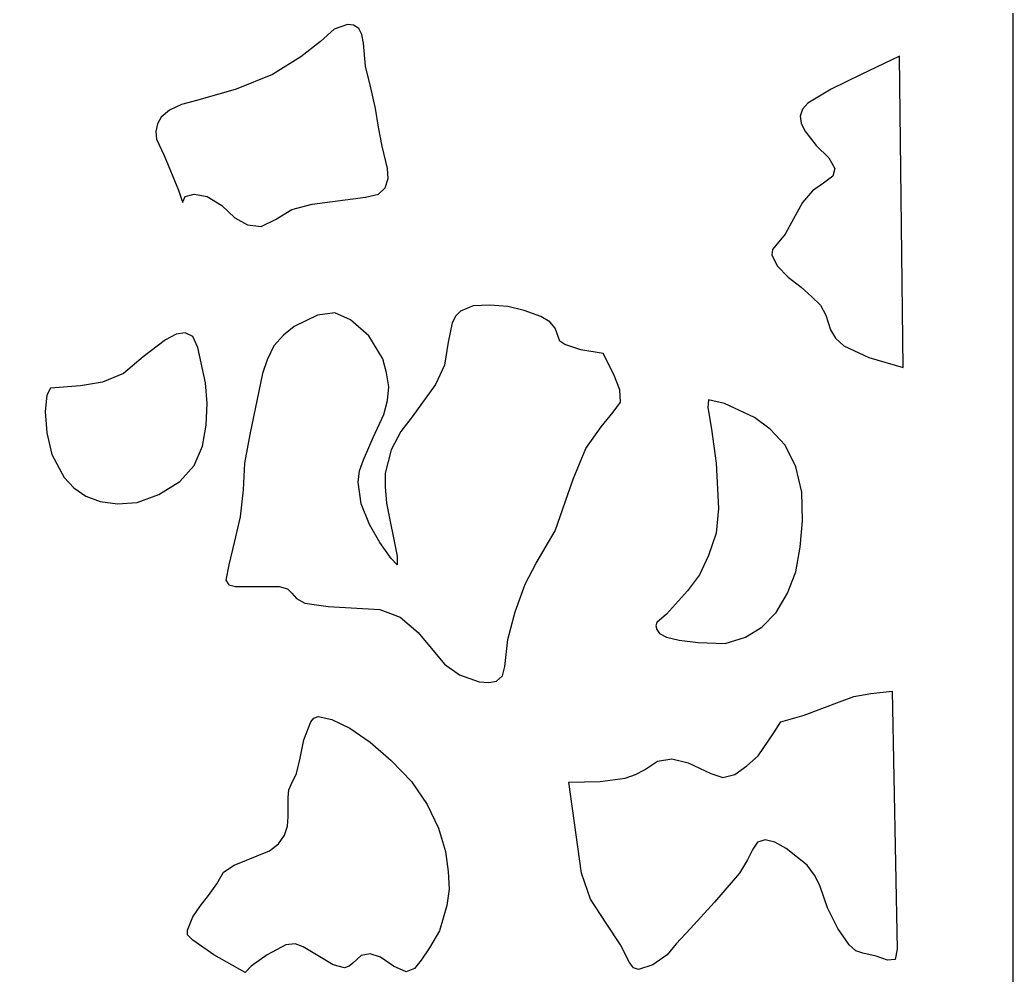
# Model space of a CAD drawing. Header units: centimetres. Extents: x 14.6 to 27.5, y -9.5 to 9.4.
# Drawn here: x 24.438 to 27.5, y 1.074 to 4.019 of the extents above; entities that cross this region are included whole.
import ezdxf

# ---------------------------------------------------------------- set-up
doc = ezdxf.new("R2010")
doc.units = ezdxf.units.CM
doc.header["$MEASUREMENT"] = 0
doc.layers.add('layer 1', color=7, linetype='Continuous')

msp = doc.modelspace()

# ---------------------------------------------------------------- linework, layer by layer
at = {"layer": 'layer 1', "color": 250}
for points, knots in [([(27.5, -9.49904), (27.5, -9.49904), (21.19814, -9.50001), (21.19814, -9.50001), (21.19814, -9.50001), (21.19814, -9.50001), (21.19814, 9.40559), (21.19814, 9.40559), (21.19814, 9.40559), (21.19814, 9.40559), (27.5, 9.40559), (27.5, 9.40559), (27.5, 9.40559), (27.5, 9.40559), (27.5, -9.49904), (27.5, -9.49904)], [0, 0, 0, 0, 0.2, 0.2, 0.2, 0.2, 0.4, 0.4, 0.4, 0.4, 0.6, 0.6, 0.6, 0.6, 1, 1, 1, 1]), ([(24.94039, 3.45847), (24.94039, 3.45847), (24.94039, 3.45614), (24.94039, 3.45614), (24.94039, 3.45614), (24.94039, 3.45614), (24.93794, 3.46079), (24.93794, 3.46079), (24.93794, 3.46079), (24.93794, 3.46079), (24.92639, 3.49411), (24.92639, 3.49411), (24.92639, 3.49411), (24.92639, 3.49411), (24.88227, 3.60103), (24.88227, 3.60103), (24.88227, 3.60103), (24.88227, 3.60103), (24.85917, 3.65101), (24.85917, 3.65101), (24.85917, 3.65101), (24.85917, 3.65101), (24.85672, 3.67464), (24.85672, 3.67464), (24.85672, 3.67464), (24.85672, 3.67464), (24.86162, 3.69847), (24.86162, 3.69847), (24.86162, 3.69847), (24.86162, 3.69847), (24.87317, 3.71977), (24.87317, 3.71977), (24.87317, 3.71977), (24.87317, 3.71977), (24.89873, 3.74127), (24.89873, 3.74127), (24.89873, 3.74127), (24.89873, 3.74127), (24.93584, 3.75793), (24.93584, 3.75793), (24.93584, 3.75793), (24.93584, 3.75793), (24.98661, 3.77207), (24.98661, 3.77207), (24.98661, 3.77207), (24.98661, 3.77207), (25.10494, 3.80539), (25.10494, 3.80539), (25.10494, 3.80539), (25.10494, 3.80539), (25.21627, 3.85052), (25.21627, 3.85052), (25.21627, 3.85052), (25.21627, 3.85052), (25.30415, 3.90515), (25.30415, 3.90515), (25.30415, 3.90515), (25.30415, 3.90515), (25.36472, 3.9528), (25.36472, 3.9528), (25.36472, 3.9528), (25.36472, 3.9528), (25.40638, 3.99077), (25.40638, 3.99077), (25.40638, 3.99077), (25.40638, 3.99077), (25.44804, 4.0051), (25.44804, 4.0051), (25.44804, 4.0051), (25.44804, 4.0051), (25.4666, 4.00258), (25.4666, 4.00258), (25.4666, 4.00258), (25.4666, 4.00258), (25.4827, 3.99309), (25.4827, 3.99309), (25.4827, 3.99309), (25.4827, 3.99309), (25.49215, 3.97411), (25.49215, 3.97411), (25.49215, 3.97411), (25.49215, 3.97411), (25.49671, 3.94796), (25.49671, 3.94796), (25.49671, 3.94796), (25.49671, 3.94796), (25.50371, 3.87667), (25.50371, 3.87667), (25.50371, 3.87667), (25.50371, 3.87667), (25.51981, 3.81023), (25.51981, 3.81023), (25.51981, 3.81023), (25.51981, 3.81023), (25.53382, 3.74592), (25.53382, 3.74592), (25.53382, 3.74592), (25.53382, 3.74592), (25.54327, 3.68897), (25.54327, 3.68897), (25.54327, 3.68897), (25.54327, 3.68897), (25.55482, 3.62951), (25.55482, 3.62951), (25.55482, 3.62951), (25.55482, 3.62951), (25.57093, 3.56055), (25.57093, 3.56055), (25.57093, 3.56055), (25.57093, 3.56055), (25.57338, 3.52975), (25.57338, 3.52975), (25.57338, 3.52975), (25.57338, 3.52975), (25.56393, 3.50127), (25.56393, 3.50127), (25.56393, 3.50127), (25.56393, 3.50127), (25.54327, 3.48229), (25.54327, 3.48229), (25.54327, 3.48229), (25.54327, 3.48229), (25.50371, 3.4728), (25.50371, 3.4728), (25.50371, 3.4728), (25.50371, 3.4728), (25.33916, 3.4513), (25.33916, 3.4513), (25.33916, 3.4513), (25.33916, 3.4513), (25.27649, 3.43464), (25.27649, 3.43464), (25.27649, 3.43464), (25.27649, 3.43464), (25.22538, 3.40384), (25.22538, 3.40384), (25.22538, 3.40384), (25.22538, 3.40384), (25.18126, 3.38234), (25.18126, 3.38234), (25.18126, 3.38234), (25.18126, 3.38234), (25.1396, 3.38718), (25.1396, 3.38718), (25.1396, 3.38718), (25.1396, 3.38718), (25.10039, 3.40849), (25.10039, 3.40849), (25.10039, 3.40849), (25.10039, 3.40849), (25.06083, 3.44665), (25.06083, 3.44665), (25.06083, 3.44665), (25.06083, 3.44665), (25.01461, 3.47512), (25.01461, 3.47512), (25.01461, 3.47512), (25.01461, 3.47512), (24.97505, 3.48229), (24.97505, 3.48229), (24.97505, 3.48229), (24.97505, 3.48229), (24.94739, 3.47512), (24.94739, 3.47512), (24.94739, 3.47512), (24.94739, 3.47512), (24.94039, 3.45847), (24.94039, 3.45847)], [0, 0, 0, 0, 0.0232558, 0.0232558, 0.0232558, 0.0232558, 0.0465116, 0.0465116, 0.0465116, 0.0465116, 0.0697674, 0.0697674, 0.0697674, 0.0697674, 0.0930233, 0.0930233, 0.0930233, 0.0930233, 0.1162791, 0.1162791, 0.1162791, 0.1162791, 0.1395349, 0.1395349, 0.1395349, 0.1395349, 0.1627907, 0.1627907, 0.1627907, 0.1627907, 0.1860465, 0.1860465, 0.1860465, 0.1860465, 0.2093023, 0.2093023, 0.2093023, 0.2093023, 0.2325581, 0.2325581, 0.2325581, 0.2325581, 0.255814, 0.255814, 0.255814, 0.255814, 0.2790698, 0.2790698, 0.2790698, 0.2790698, 0.3023256, 0.3023256, 0.3023256, 0.3023256, 0.3255814, 0.3255814, 0.3255814, 0.3255814, 0.3488372, 0.3488372, 0.3488372, 0.3488372, 0.372093, 0.372093, 0.372093, 0.372093, 0.3953488, 0.3953488, 0.3953488, 0.3953488, 0.4186047, 0.4186047, 0.4186047, 0.4186047, 0.4418605, 0.4418605, 0.4418605, 0.4418605, 0.4651163, 0.4651163, 0.4651163, 0.4651163, 0.4883721, 0.4883721, 0.4883721, 0.4883721, 0.5116279, 0.5116279, 0.5116279, 0.5116279, 0.5348837, 0.5348837, 0.5348837, 0.5348837, 0.5581395, 0.5581395, 0.5581395, 0.5581395, 0.5813953, 0.5813953, 0.5813953, 0.5813953, 0.6046512, 0.6046512, 0.6046512, 0.6046512, 0.627907, 0.627907, 0.627907, 0.627907, 0.6511628, 0.6511628, 0.6511628, 0.6511628, 0.6744186, 0.6744186, 0.6744186, 0.6744186, 0.6976744, 0.6976744, 0.6976744, 0.6976744, 0.7209302, 0.7209302, 0.7209302, 0.7209302, 0.744186, 0.744186, 0.744186, 0.744186, 0.7674419, 0.7674419, 0.7674419, 0.7674419, 0.7906977, 0.7906977, 0.7906977, 0.7906977, 0.8139535, 0.8139535, 0.8139535, 0.8139535, 0.8372093, 0.8372093, 0.8372093, 0.8372093, 0.8604651, 0.8604651, 0.8604651, 0.8604651, 0.8837209, 0.8837209, 0.8837209, 0.8837209, 0.9069767, 0.9069767, 0.9069767, 0.9069767, 0.9302326, 0.9302326, 0.9302326, 0.9302326, 0.9534884, 0.9534884, 0.9534884, 0.9534884, 1, 1, 1, 1]), ([(27.16145, 2.94747), (27.16145, 2.94747), (27.05466, 2.97847), (27.05466, 2.97847), (27.05466, 2.97847), (27.05466, 2.97847), (26.97834, 3.01411), (26.97834, 3.01411), (26.97834, 3.01411), (26.97834, 3.01411), (26.95278, 3.03774), (26.95278, 3.03774), (26.95278, 3.03774), (26.95278, 3.03774), (26.93668, 3.06389), (26.93668, 3.06389), (26.93668, 3.06389), (26.93668, 3.06389), (26.92268, 3.10922), (26.92268, 3.10922), (26.92268, 3.10922), (26.92268, 3.10922), (26.90657, 3.14001), (26.90657, 3.14001), (26.90657, 3.14001), (26.90657, 3.14001), (26.87856, 3.16617), (26.87856, 3.16617), (26.87856, 3.16617), (26.87856, 3.16617), (26.846, 3.19464), (26.846, 3.19464), (26.846, 3.19464), (26.846, 3.19464), (26.80679, 3.22563), (26.80679, 3.22563), (26.80679, 3.22563), (26.80679, 3.22563), (26.77213, 3.26127), (26.77213, 3.26127), (26.77213, 3.26127), (26.77213, 3.26127), (26.75568, 3.2944), (26.75568, 3.2944), (26.75568, 3.2944), (26.75568, 3.2944), (26.75813, 3.31106), (26.75813, 3.31106), (26.75813, 3.31106), (26.75813, 3.31106), (26.76723, 3.32307), (26.76723, 3.32307), (26.76723, 3.32307), (26.76723, 3.32307), (26.79734, 3.35871), (26.79734, 3.35871), (26.79734, 3.35871), (26.79734, 3.35871), (26.8229, 3.40617), (26.8229, 3.40617), (26.8229, 3.40617), (26.8229, 3.40617), (26.8509, 3.45614), (26.8509, 3.45614), (26.8509, 3.45614), (26.8509, 3.45614), (26.88101, 3.49178), (26.88101, 3.49178), (26.88101, 3.49178), (26.88101, 3.49178), (26.91567, 3.51542), (26.91567, 3.51542), (26.91567, 3.51542), (26.91567, 3.51542), (26.94368, 3.53692), (26.94368, 3.53692), (26.94368, 3.53692), (26.94368, 3.53692), (26.95033, 3.56055), (26.95033, 3.56055), (26.95033, 3.56055), (26.95033, 3.56055), (26.93178, 3.59387), (26.93178, 3.59387), (26.93178, 3.59387), (26.93178, 3.59387), (26.89257, 3.63183), (26.89257, 3.63183), (26.89257, 3.63183), (26.89257, 3.63183), (26.85791, 3.67716), (26.85791, 3.67716), (26.85791, 3.67716), (26.85791, 3.67716), (26.846, 3.70079), (26.846, 3.70079), (26.846, 3.70079), (26.846, 3.70079), (26.8439, 3.72229), (26.8439, 3.72229), (26.8439, 3.72229), (26.8439, 3.72229), (26.8509, 3.7436), (26.8509, 3.7436), (26.8509, 3.7436), (26.8509, 3.7436), (26.86701, 3.76258), (26.86701, 3.76258), (26.86701, 3.76258), (26.86701, 3.76258), (26.93878, 3.80539), (26.93878, 3.80539), (26.93878, 3.80539), (26.93878, 3.80539), (27.03156, 3.85052), (27.03156, 3.85052), (27.03156, 3.85052), (27.03156, 3.85052), (27.14989, 3.90767), (27.14989, 3.90767), (27.14989, 3.90767), (27.14989, 3.90767), (27.16145, 2.94747), (27.16145, 2.94747)], [0, 0, 0, 0, 0.03125, 0.03125, 0.03125, 0.03125, 0.0625, 0.0625, 0.0625, 0.0625, 0.09375, 0.09375, 0.09375, 0.09375, 0.125, 0.125, 0.125, 0.125, 0.15625, 0.15625, 0.15625, 0.15625, 0.1875, 0.1875, 0.1875, 0.1875, 0.21875, 0.21875, 0.21875, 0.21875, 0.25, 0.25, 0.25, 0.25, 0.28125, 0.28125, 0.28125, 0.28125, 0.3125, 0.3125, 0.3125, 0.3125, 0.34375, 0.34375, 0.34375, 0.34375, 0.375, 0.375, 0.375, 0.375, 0.40625, 0.40625, 0.40625, 0.40625, 0.4375, 0.4375, 0.4375, 0.4375, 0.46875, 0.46875, 0.46875, 0.46875, 0.5, 0.5, 0.5, 0.5, 0.53125, 0.53125, 0.53125, 0.53125, 0.5625, 0.5625, 0.5625, 0.5625, 0.59375, 0.59375, 0.59375, 0.59375, 0.625, 0.625, 0.625, 0.625, 0.65625, 0.65625, 0.65625, 0.65625, 0.6875, 0.6875, 0.6875, 0.6875, 0.71875, 0.71875, 0.71875, 0.71875, 0.75, 0.75, 0.75, 0.75, 0.78125, 0.78125, 0.78125, 0.78125, 0.8125, 0.8125, 0.8125, 0.8125, 0.84375, 0.84375, 0.84375, 0.84375, 0.875, 0.875, 0.875, 0.875, 0.90625, 0.90625, 0.90625, 0.90625, 0.9375, 0.9375, 0.9375, 0.9375, 1, 1, 1, 1]), ([(25.07238, 2.29159), (25.07238, 2.29159), (25.08183, 2.33924), (25.08183, 2.33924), (25.08183, 2.33924), (25.08183, 2.33924), (25.09794, 2.408), (25.09794, 2.408), (25.09794, 2.408), (25.09794, 2.408), (25.11649, 2.48645), (25.11649, 2.48645), (25.11649, 2.48645), (25.11649, 2.48645), (25.12595, 2.56975), (25.12595, 2.56975), (25.12595, 2.56975), (25.12595, 2.56975), (25.1305, 2.65285), (25.1305, 2.65285), (25.1305, 2.65285), (25.1305, 2.65285), (25.1466, 2.74079), (25.1466, 2.74079), (25.1466, 2.74079), (25.1466, 2.74079), (25.18616, 2.92849), (25.18616, 2.92849), (25.18616, 2.92849), (25.18616, 2.92849), (25.19982, 2.9713), (25.19982, 2.9713), (25.19982, 2.9713), (25.19982, 2.9713), (25.22082, 3.01411), (25.22082, 3.01411), (25.22082, 3.01411), (25.22082, 3.01411), (25.25093, 3.04742), (25.25093, 3.04742), (25.25093, 3.04742), (25.25093, 3.04742), (25.28349, 3.07338), (25.28349, 3.07338), (25.28349, 3.07338), (25.28349, 3.07338), (25.35526, 3.10922), (25.35526, 3.10922), (25.35526, 3.10922), (25.35526, 3.10922), (25.40848, 3.11619), (25.40848, 3.11619), (25.40848, 3.11619), (25.40848, 3.11619), (25.45749, 3.09488), (25.45749, 3.09488), (25.45749, 3.09488), (25.45749, 3.09488), (25.51316, 3.04491), (25.51316, 3.04491), (25.51316, 3.04491), (25.51316, 3.04491), (25.55692, 2.97362), (25.55692, 2.97362), (25.55692, 2.97362), (25.55692, 2.97362), (25.56848, 2.93081), (25.56848, 2.93081), (25.56848, 2.93081), (25.56848, 2.93081), (25.57548, 2.8882), (25.57548, 2.8882), (25.57548, 2.8882), (25.57548, 2.8882), (25.57093, 2.84539), (25.57093, 2.84539), (25.57093, 2.84539), (25.57093, 2.84539), (25.55937, 2.80258), (25.55937, 2.80258), (25.55937, 2.80258), (25.55937, 2.80258), (25.52681, 2.7313), (25.52681, 2.7313), (25.52681, 2.7313), (25.52681, 2.7313), (25.49671, 2.66234), (25.49671, 2.66234), (25.49671, 2.66234), (25.49671, 2.66234), (25.48515, 2.62902), (25.48515, 2.62902), (25.48515, 2.62902), (25.48515, 2.62902), (25.4806, 2.59338), (25.4806, 2.59338), (25.4806, 2.59338), (25.4806, 2.59338), (25.4897, 2.52694), (25.4897, 2.52694), (25.4897, 2.52694), (25.4897, 2.52694), (25.51526, 2.46282), (25.51526, 2.46282), (25.51526, 2.46282), (25.51526, 2.46282), (25.54782, 2.408), (25.54782, 2.408), (25.54782, 2.408), (25.54782, 2.408), (25.58248, 2.35822), (25.58248, 2.35822), (25.58248, 2.35822), (25.58248, 2.35822), (25.60104, 2.33924), (25.60104, 2.33924), (25.60104, 2.33924), (25.60104, 2.33924), (25.60104, 2.36539), (25.60104, 2.36539), (25.60104, 2.36539), (25.60104, 2.36539), (25.56848, 2.52926), (25.56848, 2.52926), (25.56848, 2.52926), (25.56848, 2.52926), (25.56393, 2.57924), (25.56393, 2.57924), (25.56393, 2.57924), (25.56393, 2.57924), (25.56393, 2.62205), (25.56393, 2.62205), (25.56393, 2.62205), (25.56393, 2.62205), (25.58248, 2.69333), (25.58248, 2.69333), (25.58248, 2.69333), (25.58248, 2.69333), (25.61259, 2.75028), (25.61259, 2.75028), (25.61259, 2.75028), (25.61259, 2.75028), (25.6476, 2.79541), (25.6476, 2.79541), (25.6476, 2.79541), (25.6476, 2.79541), (25.71937, 2.89517), (25.71937, 2.89517), (25.71937, 2.89517), (25.71937, 2.89517), (25.74703, 2.95464), (25.74703, 2.95464), (25.74703, 2.95464), (25.74703, 2.95464), (25.75858, 3.02592), (25.75858, 3.02592), (25.75858, 3.02592), (25.75858, 3.02592), (25.77049, 3.08539), (25.77049, 3.08539), (25.77049, 3.08539), (25.77049, 3.08539), (25.78204, 3.1067), (25.78204, 3.1067), (25.78204, 3.1067), (25.78204, 3.1067), (25.79569, 3.12103), (25.79569, 3.12103), (25.79569, 3.12103), (25.79569, 3.12103), (25.83526, 3.13769), (25.83526, 3.13769), (25.83526, 3.13769), (25.83526, 3.13769), (25.88637, 3.14001), (25.88637, 3.14001), (25.88637, 3.14001), (25.88637, 3.14001), (25.94204, 3.13517), (25.94204, 3.13517), (25.94204, 3.13517), (25.94204, 3.13517), (25.9928, 3.12336), (25.9928, 3.12336), (25.9928, 3.12336), (25.9928, 3.12336), (26.04392, 3.10437), (26.04392, 3.10437), (26.04392, 3.10437), (26.04392, 3.10437), (26.07193, 3.08771), (26.07193, 3.08771), (26.07193, 3.08771), (26.07193, 3.08771), (26.08803, 3.06873), (26.08803, 3.06873), (26.08803, 3.06873), (26.08803, 3.06873), (26.09713, 3.04258), (26.09713, 3.04258), (26.09713, 3.04258), (26.09713, 3.04258), (26.10203, 3.02825), (26.10203, 3.02825), (26.10203, 3.02825), (26.10203, 3.02825), (26.11814, 3.01876), (26.11814, 3.01876), (26.11814, 3.01876), (26.11814, 3.01876), (26.1668, 3.0021), (26.1668, 3.0021), (26.1668, 3.0021), (26.1668, 3.0021), (26.23647, 2.99028), (26.23647, 2.99028), (26.23647, 2.99028), (26.23647, 2.99028), (26.26868, 2.92616), (26.26868, 2.92616), (26.26868, 2.92616), (26.26868, 2.92616), (26.28724, 2.87871), (26.28724, 2.87871), (26.28724, 2.87871), (26.28724, 2.87871), (26.28969, 2.84055), (26.28969, 2.84055), (26.28969, 2.84055), (26.28969, 2.84055), (26.26658, 2.80975), (26.26658, 2.80975), (26.26658, 2.80975), (26.26658, 2.80975), (26.22947, 2.76461), (26.22947, 2.76461), (26.22947, 2.76461), (26.22947, 2.76461), (26.18291, 2.69798), (26.18291, 2.69798), (26.18291, 2.69798), (26.18291, 2.69798), (26.1437, 2.60287), (26.1437, 2.60287), (26.1437, 2.60287), (26.1437, 2.60287), (26.08803, 2.44365), (26.08803, 2.44365), (26.08803, 2.44365), (26.08803, 2.44365), (26.02991, 2.34389), (26.02991, 2.34389), (26.02991, 2.34389), (26.02991, 2.34389), (25.99525, 2.27977), (25.99525, 2.27977), (25.99525, 2.27977), (25.99525, 2.27977), (25.96514, 2.19415), (25.96514, 2.19415), (25.96514, 2.19415), (25.96514, 2.19415), (25.94204, 2.10873), (25.94204, 2.10873), (25.94204, 2.10873), (25.94204, 2.10873), (25.93258, 2.02544), (25.93258, 2.02544), (25.93258, 2.02544), (25.93258, 2.02544), (25.92558, 1.99696), (25.92558, 1.99696), (25.92558, 1.99696), (25.92558, 1.99696), (25.90703, 1.9803), (25.90703, 1.9803), (25.90703, 1.9803), (25.90703, 1.9803), (25.88392, 1.97565), (25.88392, 1.97565), (25.88392, 1.97565), (25.88392, 1.97565), (25.85381, 1.97798), (25.85381, 1.97798), (25.85381, 1.97798), (25.85381, 1.97798), (25.79359, 1.99929), (25.79359, 1.99929), (25.79359, 1.99929), (25.79359, 1.99929), (25.74703, 2.0326), (25.74703, 2.0326), (25.74703, 2.0326), (25.74703, 2.0326), (25.66616, 2.13004), (25.66616, 2.13004), (25.66616, 2.13004), (25.66616, 2.13004), (25.61049, 2.1775), (25.61049, 2.1775), (25.61049, 2.1775), (25.61049, 2.1775), (25.54782, 2.20132), (25.54782, 2.20132), (25.54782, 2.20132), (25.54782, 2.20132), (25.38782, 2.21081), (25.38782, 2.21081), (25.38782, 2.21081), (25.38782, 2.21081), (25.31605, 2.2203), (25.31605, 2.2203), (25.31605, 2.2203), (25.31605, 2.2203), (25.2905, 2.23464), (25.2905, 2.23464), (25.2905, 2.23464), (25.2905, 2.23464), (25.27649, 2.2513), (25.27649, 2.2513), (25.27649, 2.2513), (25.27649, 2.2513), (25.26249, 2.26544), (25.26249, 2.26544), (25.26249, 2.26544), (25.26249, 2.26544), (25.23693, 2.2726), (25.23693, 2.2726), (25.23693, 2.2726), (25.23693, 2.2726), (25.16761, 2.2726), (25.16761, 2.2726), (25.16761, 2.2726), (25.16761, 2.2726), (25.10249, 2.2726), (25.10249, 2.2726), (25.10249, 2.2726), (25.10249, 2.2726), (25.08183, 2.27745), (25.08183, 2.27745), (25.08183, 2.27745), (25.08183, 2.27745), (25.07238, 2.29159), (25.07238, 2.29159)], [0, 0, 0, 0, 0.0114943, 0.0114943, 0.0114943, 0.0114943, 0.0229885, 0.0229885, 0.0229885, 0.0229885, 0.0344828, 0.0344828, 0.0344828, 0.0344828, 0.045977, 0.045977, 0.045977, 0.045977, 0.0574713, 0.0574713, 0.0574713, 0.0574713, 0.0689655, 0.0689655, 0.0689655, 0.0689655, 0.0804598, 0.0804598, 0.0804598, 0.0804598, 0.091954, 0.091954, 0.091954, 0.091954, 0.1034483, 0.1034483, 0.1034483, 0.1034483, 0.1149425, 0.1149425, 0.1149425, 0.1149425, 0.1264368, 0.1264368, 0.1264368, 0.1264368, 0.137931, 0.137931, 0.137931, 0.137931, 0.1494253, 0.1494253, 0.1494253, 0.1494253, 0.1609195, 0.1609195, 0.1609195, 0.1609195, 0.1724138, 0.1724138, 0.1724138, 0.1724138, 0.183908, 0.183908, 0.183908, 0.183908, 0.1954023, 0.1954023, 0.1954023, 0.1954023, 0.2068966, 0.2068966, 0.2068966, 0.2068966, 0.2183908, 0.2183908, 0.2183908, 0.2183908, 0.2298851, 0.2298851, 0.2298851, 0.2298851, 0.2413793, 0.2413793, 0.2413793, 0.2413793, 0.2528736, 0.2528736, 0.2528736, 0.2528736, 0.2643678, 0.2643678, 0.2643678, 0.2643678, 0.2758621, 0.2758621, 0.2758621, 0.2758621, 0.2873563, 0.2873563, 0.2873563, 0.2873563, 0.2988506, 0.2988506, 0.2988506, 0.2988506, 0.3103448, 0.3103448, 0.3103448, 0.3103448, 0.3218391, 0.3218391, 0.3218391, 0.3218391, 0.3333333, 0.3333333, 0.3333333, 0.3333333, 0.3448276, 0.3448276, 0.3448276, 0.3448276, 0.3563218, 0.3563218, 0.3563218, 0.3563218, 0.3678161, 0.3678161, 0.3678161, 0.3678161, 0.3793103, 0.3793103, 0.3793103, 0.3793103, 0.3908046, 0.3908046, 0.3908046, 0.3908046, 0.4022989, 0.4022989, 0.4022989, 0.4022989, 0.4137931, 0.4137931, 0.4137931, 0.4137931, 0.4252874, 0.4252874, 0.4252874, 0.4252874, 0.4367816, 0.4367816, 0.4367816, 0.4367816, 0.4482759, 0.4482759, 0.4482759, 0.4482759, 0.4597701, 0.4597701, 0.4597701, 0.4597701, 0.4712644, 0.4712644, 0.4712644, 0.4712644, 0.4827586, 0.4827586, 0.4827586, 0.4827586, 0.4942529, 0.4942529, 0.4942529, 0.4942529, 0.5057471, 0.5057471, 0.5057471, 0.5057471, 0.5172414, 0.5172414, 0.5172414, 0.5172414, 0.5287356, 0.5287356, 0.5287356, 0.5287356, 0.5402299, 0.5402299, 0.5402299, 0.5402299, 0.5517241, 0.5517241, 0.5517241, 0.5517241, 0.5632184, 0.5632184, 0.5632184, 0.5632184, 0.5747126, 0.5747126, 0.5747126, 0.5747126, 0.5862069, 0.5862069, 0.5862069, 0.5862069, 0.5977011, 0.5977011, 0.5977011, 0.5977011, 0.6091954, 0.6091954, 0.6091954, 0.6091954, 0.6206897, 0.6206897, 0.6206897, 0.6206897, 0.6321839, 0.6321839, 0.6321839, 0.6321839, 0.6436782, 0.6436782, 0.6436782, 0.6436782, 0.6551724, 0.6551724, 0.6551724, 0.6551724, 0.6666667, 0.6666667, 0.6666667, 0.6666667, 0.6781609, 0.6781609, 0.6781609, 0.6781609, 0.6896552, 0.6896552, 0.6896552, 0.6896552, 0.7011494, 0.7011494, 0.7011494, 0.7011494, 0.7126437, 0.7126437, 0.7126437, 0.7126437, 0.7241379, 0.7241379, 0.7241379, 0.7241379, 0.7356322, 0.7356322, 0.7356322, 0.7356322, 0.7471264, 0.7471264, 0.7471264, 0.7471264, 0.7586207, 0.7586207, 0.7586207, 0.7586207, 0.7701149, 0.7701149, 0.7701149, 0.7701149, 0.7816092, 0.7816092, 0.7816092, 0.7816092, 0.7931034, 0.7931034, 0.7931034, 0.7931034, 0.8045977, 0.8045977, 0.8045977, 0.8045977, 0.816092, 0.816092, 0.816092, 0.816092, 0.8275862, 0.8275862, 0.8275862, 0.8275862, 0.8390805, 0.8390805, 0.8390805, 0.8390805, 0.8505747, 0.8505747, 0.8505747, 0.8505747, 0.862069, 0.862069, 0.862069, 0.862069, 0.8735632, 0.8735632, 0.8735632, 0.8735632, 0.8850575, 0.8850575, 0.8850575, 0.8850575, 0.8965517, 0.8965517, 0.8965517, 0.8965517, 0.908046, 0.908046, 0.908046, 0.908046, 0.9195402, 0.9195402, 0.9195402, 0.9195402, 0.9310345, 0.9310345, 0.9310345, 0.9310345, 0.9425287, 0.9425287, 0.9425287, 0.9425287, 0.954023, 0.954023, 0.954023, 0.954023, 0.9655172, 0.9655172, 0.9655172, 0.9655172, 0.9770115, 0.9770115, 0.9770115, 0.9770115, 1, 1, 1, 1]), ([(24.53217, 2.88336), (24.53217, 2.88336), (24.62495, 2.89052), (24.62495, 2.89052), (24.62495, 2.89052), (24.62495, 2.89052), (24.69217, 2.90234), (24.69217, 2.90234), (24.69217, 2.90234), (24.69217, 2.90234), (24.75729, 2.92849), (24.75729, 2.92849), (24.75729, 2.92849), (24.75729, 2.92849), (24.81751, 2.98079), (24.81751, 2.98079), (24.81751, 2.98079), (24.81751, 2.98079), (24.88683, 3.03309), (24.88683, 3.03309), (24.88683, 3.03309), (24.88683, 3.03309), (24.91939, 3.04975), (24.91939, 3.04975), (24.91939, 3.04975), (24.91939, 3.04975), (24.94739, 3.0544), (24.94739, 3.0544), (24.94739, 3.0544), (24.94739, 3.0544), (24.9705, 3.04258), (24.9705, 3.04258), (24.9705, 3.04258), (24.9705, 3.04258), (24.98661, 3.00926), (24.98661, 3.00926), (24.98661, 3.00926), (24.98661, 3.00926), (25.00971, 2.90001), (25.00971, 2.90001), (25.00971, 2.90001), (25.00971, 2.90001), (25.01461, 2.8359), (25.01461, 2.8359), (25.01461, 2.8359), (25.01461, 2.8359), (25.01216, 2.76926), (25.01216, 2.76926), (25.01216, 2.76926), (25.01216, 2.76926), (25.00061, 2.70515), (25.00061, 2.70515), (25.00061, 2.70515), (25.00061, 2.70515), (24.97505, 2.64568), (24.97505, 2.64568), (24.97505, 2.64568), (24.97505, 2.64568), (24.93094, 2.5959), (24.93094, 2.5959), (24.93094, 2.5959), (24.93094, 2.5959), (24.86617, 2.55541), (24.86617, 2.55541), (24.86617, 2.55541), (24.86617, 2.55541), (24.79895, 2.53159), (24.79895, 2.53159), (24.79895, 2.53159), (24.79895, 2.53159), (24.73873, 2.52694), (24.73873, 2.52694), (24.73873, 2.52694), (24.73873, 2.52694), (24.68517, 2.53411), (24.68517, 2.53411), (24.68517, 2.53411), (24.68517, 2.53411), (24.64105, 2.55057), (24.64105, 2.55057), (24.64105, 2.55057), (24.64105, 2.55057), (24.60394, 2.57672), (24.60394, 2.57672), (24.60394, 2.57672), (24.60394, 2.57672), (24.57383, 2.60771), (24.57383, 2.60771), (24.57383, 2.60771), (24.57383, 2.60771), (24.53672, 2.679), (24.53672, 2.679), (24.53672, 2.679), (24.53672, 2.679), (24.52062, 2.74544), (24.52062, 2.74544), (24.52062, 2.74544), (24.52062, 2.74544), (24.51607, 2.81207), (24.51607, 2.81207), (24.51607, 2.81207), (24.51607, 2.81207), (24.52062, 2.86205), (24.52062, 2.86205), (24.52062, 2.86205), (24.52062, 2.86205), (24.53217, 2.88336), (24.53217, 2.88336)], [0, 0, 0, 0, 0.0357143, 0.0357143, 0.0357143, 0.0357143, 0.0714286, 0.0714286, 0.0714286, 0.0714286, 0.1071429, 0.1071429, 0.1071429, 0.1071429, 0.1428571, 0.1428571, 0.1428571, 0.1428571, 0.1785714, 0.1785714, 0.1785714, 0.1785714, 0.2142857, 0.2142857, 0.2142857, 0.2142857, 0.25, 0.25, 0.25, 0.25, 0.2857143, 0.2857143, 0.2857143, 0.2857143, 0.3214286, 0.3214286, 0.3214286, 0.3214286, 0.3571429, 0.3571429, 0.3571429, 0.3571429, 0.3928571, 0.3928571, 0.3928571, 0.3928571, 0.4285714, 0.4285714, 0.4285714, 0.4285714, 0.4642857, 0.4642857, 0.4642857, 0.4642857, 0.5, 0.5, 0.5, 0.5, 0.5357143, 0.5357143, 0.5357143, 0.5357143, 0.5714286, 0.5714286, 0.5714286, 0.5714286, 0.6071429, 0.6071429, 0.6071429, 0.6071429, 0.6428571, 0.6428571, 0.6428571, 0.6428571, 0.6785714, 0.6785714, 0.6785714, 0.6785714, 0.7142857, 0.7142857, 0.7142857, 0.7142857, 0.75, 0.75, 0.75, 0.75, 0.7857143, 0.7857143, 0.7857143, 0.7857143, 0.8214286, 0.8214286, 0.8214286, 0.8214286, 0.8571429, 0.8571429, 0.8571429, 0.8571429, 0.8928571, 0.8928571, 0.8928571, 0.8928571, 0.9285714, 0.9285714, 0.9285714, 0.9285714, 1, 1, 1, 1]), ([(26.40102, 2.16103), (26.40102, 2.16103), (26.43113, 2.18699), (26.43113, 2.18699), (26.43113, 2.18699), (26.43113, 2.18699), (26.4959, 2.25846), (26.4959, 2.25846), (26.4959, 2.25846), (26.4959, 2.25846), (26.53301, 2.30825), (26.53301, 2.30825), (26.53301, 2.30825), (26.53301, 2.30825), (26.56102, 2.36771), (26.56102, 2.36771), (26.56102, 2.36771), (26.56102, 2.36771), (26.58413, 2.43667), (26.58413, 2.43667), (26.58413, 2.43667), (26.58413, 2.43667), (26.59113, 2.5126), (26.59113, 2.5126), (26.59113, 2.5126), (26.59113, 2.5126), (26.58413, 2.65285), (26.58413, 2.65285), (26.58413, 2.65285), (26.58413, 2.65285), (26.57012, 2.75745), (26.57012, 2.75745), (26.57012, 2.75745), (26.57012, 2.75745), (26.55857, 2.82389), (26.55857, 2.82389), (26.55857, 2.82389), (26.55857, 2.82389), (26.56102, 2.84771), (26.56102, 2.84771), (26.56102, 2.84771), (26.56102, 2.84771), (26.60968, 2.8359), (26.60968, 2.8359), (26.60968, 2.8359), (26.60968, 2.8359), (26.70246, 2.79309), (26.70246, 2.79309), (26.70246, 2.79309), (26.70246, 2.79309), (26.75113, 2.75745), (26.75113, 2.75745), (26.75113, 2.75745), (26.75113, 2.75745), (26.79734, 2.70747), (26.79734, 2.70747), (26.79734, 2.70747), (26.79734, 2.70747), (26.8299, 2.64103), (26.8299, 2.64103), (26.8299, 2.64103), (26.8299, 2.64103), (26.84845, 2.56258), (26.84845, 2.56258), (26.84845, 2.56258), (26.84845, 2.56258), (26.8509, 2.47464), (26.8509, 2.47464), (26.8509, 2.47464), (26.8509, 2.47464), (26.8439, 2.39386), (26.8439, 2.39386), (26.8439, 2.39386), (26.8439, 2.39386), (26.8299, 2.31774), (26.8299, 2.31774), (26.8299, 2.31774), (26.8299, 2.31774), (26.80434, 2.2513), (26.80434, 2.2513), (26.80434, 2.2513), (26.80434, 2.2513), (26.76968, 2.19183), (26.76968, 2.19183), (26.76968, 2.19183), (26.76968, 2.19183), (26.72557, 2.1467), (26.72557, 2.1467), (26.72557, 2.1467), (26.72557, 2.1467), (26.67445, 2.1157), (26.67445, 2.1157), (26.67445, 2.1157), (26.67445, 2.1157), (26.61213, 2.09672), (26.61213, 2.09672), (26.61213, 2.09672), (26.61213, 2.09672), (26.52846, 2.09924), (26.52846, 2.09924), (26.52846, 2.09924), (26.52846, 2.09924), (26.47069, 2.10621), (26.47069, 2.10621), (26.47069, 2.10621), (26.47069, 2.10621), (26.43113, 2.1157), (26.43113, 2.1157), (26.43113, 2.1157), (26.43113, 2.1157), (26.41012, 2.12771), (26.41012, 2.12771), (26.41012, 2.12771), (26.41012, 2.12771), (26.40102, 2.13953), (26.40102, 2.13953), (26.40102, 2.13953), (26.40102, 2.13953), (26.39857, 2.15135), (26.39857, 2.15135), (26.39857, 2.15135), (26.39857, 2.15135), (26.40102, 2.16103), (26.40102, 2.16103)], [0, 0, 0, 0, 0.03125, 0.03125, 0.03125, 0.03125, 0.0625, 0.0625, 0.0625, 0.0625, 0.09375, 0.09375, 0.09375, 0.09375, 0.125, 0.125, 0.125, 0.125, 0.15625, 0.15625, 0.15625, 0.15625, 0.1875, 0.1875, 0.1875, 0.1875, 0.21875, 0.21875, 0.21875, 0.21875, 0.25, 0.25, 0.25, 0.25, 0.28125, 0.28125, 0.28125, 0.28125, 0.3125, 0.3125, 0.3125, 0.3125, 0.34375, 0.34375, 0.34375, 0.34375, 0.375, 0.375, 0.375, 0.375, 0.40625, 0.40625, 0.40625, 0.40625, 0.4375, 0.4375, 0.4375, 0.4375, 0.46875, 0.46875, 0.46875, 0.46875, 0.5, 0.5, 0.5, 0.5, 0.53125, 0.53125, 0.53125, 0.53125, 0.5625, 0.5625, 0.5625, 0.5625, 0.59375, 0.59375, 0.59375, 0.59375, 0.625, 0.625, 0.625, 0.625, 0.65625, 0.65625, 0.65625, 0.65625, 0.6875, 0.6875, 0.6875, 0.6875, 0.71875, 0.71875, 0.71875, 0.71875, 0.75, 0.75, 0.75, 0.75, 0.78125, 0.78125, 0.78125, 0.78125, 0.8125, 0.8125, 0.8125, 0.8125, 0.84375, 0.84375, 0.84375, 0.84375, 0.875, 0.875, 0.875, 0.875, 0.90625, 0.90625, 0.90625, 0.90625, 0.9375, 0.9375, 0.9375, 0.9375, 1, 1, 1, 1]), ([(26.78368, 1.8544), (26.78368, 1.8544), (26.76268, 1.82108), (26.76268, 1.82108), (26.76268, 1.82108), (26.76268, 1.82108), (26.71401, 1.74979), (26.71401, 1.74979), (26.71401, 1.74979), (26.71401, 1.74979), (26.67935, 1.719), (26.67935, 1.719), (26.67935, 1.719), (26.67935, 1.719), (26.64224, 1.69285), (26.64224, 1.69285), (26.64224, 1.69285), (26.64224, 1.69285), (26.60513, 1.68335), (26.60513, 1.68335), (26.60513, 1.68335), (26.60513, 1.68335), (26.56802, 1.69517), (26.56802, 1.69517), (26.56802, 1.69517), (26.56802, 1.69517), (26.49835, 1.72849), (26.49835, 1.72849), (26.49835, 1.72849), (26.49835, 1.72849), (26.44724, 1.7403), (26.44724, 1.7403), (26.44724, 1.7403), (26.44724, 1.7403), (26.40347, 1.73314), (26.40347, 1.73314), (26.40347, 1.73314), (26.40347, 1.73314), (26.36391, 1.70699), (26.36391, 1.70699), (26.36391, 1.70699), (26.36391, 1.70699), (26.3359, 1.69285), (26.3359, 1.69285), (26.3359, 1.69285), (26.3359, 1.69285), (26.30369, 1.68084), (26.30369, 1.68084), (26.30369, 1.68084), (26.30369, 1.68084), (26.22702, 1.67134), (26.22702, 1.67134), (26.22702, 1.67134), (26.22702, 1.67134), (26.12969, 1.66902), (26.12969, 1.66902), (26.12969, 1.66902), (26.12969, 1.66902), (26.16925, 1.38854), (26.16925, 1.38854), (26.16925, 1.38854), (26.16925, 1.38854), (26.19691, 1.30776), (26.19691, 1.30776), (26.19691, 1.30776), (26.19691, 1.30776), (26.24558, 1.23415), (26.24558, 1.23415), (26.24558, 1.23415), (26.24558, 1.23415), (26.28969, 1.16752), (26.28969, 1.16752), (26.28969, 1.16752), (26.28969, 1.16752), (26.3177, 1.11289), (26.3177, 1.11289), (26.3177, 1.11289), (26.3177, 1.11289), (26.32925, 1.09623), (26.32925, 1.09623), (26.32925, 1.09623), (26.32925, 1.09623), (26.34536, 1.09159), (26.34536, 1.09159), (26.34536, 1.09159), (26.34536, 1.09159), (26.38947, 1.10592), (26.38947, 1.10592), (26.38947, 1.10592), (26.38947, 1.10592), (26.43358, 1.13672), (26.43358, 1.13672), (26.43358, 1.13672), (26.43358, 1.13672), (26.46124, 1.17004), (26.46124, 1.17004), (26.46124, 1.17004), (26.46124, 1.17004), (26.50535, 1.21749), (26.50535, 1.21749), (26.50535, 1.21749), (26.50535, 1.21749), (26.57957, 1.29827), (26.57957, 1.29827), (26.57957, 1.29827), (26.57957, 1.29827), (26.6559, 1.38854), (26.6559, 1.38854), (26.6559, 1.38854), (26.6559, 1.38854), (26.68145, 1.42902), (26.68145, 1.42902), (26.68145, 1.42902), (26.68145, 1.42902), (26.69791, 1.46234), (26.69791, 1.46234), (26.69791, 1.46234), (26.69791, 1.46234), (26.71156, 1.48364), (26.71156, 1.48364), (26.71156, 1.48364), (26.71156, 1.48364), (26.73502, 1.49081), (26.73502, 1.49081), (26.73502, 1.49081), (26.73502, 1.49081), (26.76513, 1.48364), (26.76513, 1.48364), (26.76513, 1.48364), (26.76513, 1.48364), (26.79979, 1.46466), (26.79979, 1.46466), (26.79979, 1.46466), (26.79979, 1.46466), (26.86456, 1.41236), (26.86456, 1.41236), (26.86456, 1.41236), (26.86456, 1.41236), (26.88802, 1.38156), (26.88802, 1.38156), (26.88802, 1.38156), (26.88802, 1.38156), (26.90412, 1.35057), (26.90412, 1.35057), (26.90412, 1.35057), (26.90412, 1.35057), (26.92723, 1.28161), (26.92723, 1.28161), (26.92723, 1.28161), (26.92723, 1.28161), (26.95979, 1.21749), (26.95979, 1.21749), (26.95979, 1.21749), (26.95979, 1.21749), (26.99445, 1.16752), (26.99445, 1.16752), (26.99445, 1.16752), (26.99445, 1.16752), (27.01545, 1.14853), (27.01545, 1.14853), (27.01545, 1.14853), (27.01545, 1.14853), (27.03646, 1.14156), (27.03646, 1.14156), (27.03646, 1.14156), (27.03646, 1.14156), (27.07812, 1.13188), (27.07812, 1.13188), (27.07812, 1.13188), (27.07812, 1.13188), (27.11278, 1.12006), (27.11278, 1.12006), (27.11278, 1.12006), (27.11278, 1.12006), (27.13589, 1.12238), (27.13589, 1.12238), (27.13589, 1.12238), (27.13589, 1.12238), (27.14289, 1.15338), (27.14289, 1.15338), (27.14289, 1.15338), (27.14289, 1.15338), (27.12679, 1.9495), (27.12679, 1.9495), (27.12679, 1.9495), (27.12679, 1.9495), (27.06167, 1.94234), (27.06167, 1.94234), (27.06167, 1.94234), (27.06167, 1.94234), (27.00845, 1.93285), (27.00845, 1.93285), (27.00845, 1.93285), (27.00845, 1.93285), (26.96434, 1.91619), (26.96434, 1.91619), (26.96434, 1.91619), (26.96434, 1.91619), (26.85546, 1.8757), (26.85546, 1.8757), (26.85546, 1.8757), (26.85546, 1.8757), (26.78368, 1.8544), (26.78368, 1.8544)], [0, 0, 0, 0, 0.0192308, 0.0192308, 0.0192308, 0.0192308, 0.0384615, 0.0384615, 0.0384615, 0.0384615, 0.0576923, 0.0576923, 0.0576923, 0.0576923, 0.0769231, 0.0769231, 0.0769231, 0.0769231, 0.0961538, 0.0961538, 0.0961538, 0.0961538, 0.1153846, 0.1153846, 0.1153846, 0.1153846, 0.1346154, 0.1346154, 0.1346154, 0.1346154, 0.1538462, 0.1538462, 0.1538462, 0.1538462, 0.1730769, 0.1730769, 0.1730769, 0.1730769, 0.1923077, 0.1923077, 0.1923077, 0.1923077, 0.2115385, 0.2115385, 0.2115385, 0.2115385, 0.2307692, 0.2307692, 0.2307692, 0.2307692, 0.25, 0.25, 0.25, 0.25, 0.2692308, 0.2692308, 0.2692308, 0.2692308, 0.2884615, 0.2884615, 0.2884615, 0.2884615, 0.3076923, 0.3076923, 0.3076923, 0.3076923, 0.3269231, 0.3269231, 0.3269231, 0.3269231, 0.3461538, 0.3461538, 0.3461538, 0.3461538, 0.3653846, 0.3653846, 0.3653846, 0.3653846, 0.3846154, 0.3846154, 0.3846154, 0.3846154, 0.4038462, 0.4038462, 0.4038462, 0.4038462, 0.4230769, 0.4230769, 0.4230769, 0.4230769, 0.4423077, 0.4423077, 0.4423077, 0.4423077, 0.4615385, 0.4615385, 0.4615385, 0.4615385, 0.4807692, 0.4807692, 0.4807692, 0.4807692, 0.5, 0.5, 0.5, 0.5, 0.5192308, 0.5192308, 0.5192308, 0.5192308, 0.5384615, 0.5384615, 0.5384615, 0.5384615, 0.5576923, 0.5576923, 0.5576923, 0.5576923, 0.5769231, 0.5769231, 0.5769231, 0.5769231, 0.5961538, 0.5961538, 0.5961538, 0.5961538, 0.6153846, 0.6153846, 0.6153846, 0.6153846, 0.6346154, 0.6346154, 0.6346154, 0.6346154, 0.6538462, 0.6538462, 0.6538462, 0.6538462, 0.6730769, 0.6730769, 0.6730769, 0.6730769, 0.6923077, 0.6923077, 0.6923077, 0.6923077, 0.7115385, 0.7115385, 0.7115385, 0.7115385, 0.7307692, 0.7307692, 0.7307692, 0.7307692, 0.75, 0.75, 0.75, 0.75, 0.7692308, 0.7692308, 0.7692308, 0.7692308, 0.7884615, 0.7884615, 0.7884615, 0.7884615, 0.8076923, 0.8076923, 0.8076923, 0.8076923, 0.8269231, 0.8269231, 0.8269231, 0.8269231, 0.8461538, 0.8461538, 0.8461538, 0.8461538, 0.8653846, 0.8653846, 0.8653846, 0.8653846, 0.8846154, 0.8846154, 0.8846154, 0.8846154, 0.9038462, 0.9038462, 0.9038462, 0.9038462, 0.9230769, 0.9230769, 0.9230769, 0.9230769, 0.9423077, 0.9423077, 0.9423077, 0.9423077, 0.9615385, 0.9615385, 0.9615385, 0.9615385, 1, 1, 1, 1]), ([(25.1326, 1.08209), (25.1326, 1.08209), (25.15115, 1.10108), (25.15115, 1.10108), (25.15115, 1.10108), (25.15115, 1.10108), (25.19982, 1.13672), (25.19982, 1.13672), (25.19982, 1.13672), (25.19982, 1.13672), (25.25794, 1.16752), (25.25794, 1.16752), (25.25794, 1.16752), (25.25794, 1.16752), (25.28594, 1.17004), (25.28594, 1.17004), (25.28594, 1.17004), (25.28594, 1.17004), (25.31115, 1.16054), (25.31115, 1.16054), (25.31115, 1.16054), (25.31115, 1.16054), (25.40393, 1.10592), (25.40393, 1.10592), (25.40393, 1.10592), (25.40393, 1.10592), (25.43894, 1.09623), (25.43894, 1.09623), (25.43894, 1.09623), (25.43894, 1.09623), (25.45259, 1.10108), (25.45259, 1.10108), (25.45259, 1.10108), (25.45259, 1.10108), (25.46415, 1.11057), (25.46415, 1.11057), (25.46415, 1.11057), (25.46415, 1.11057), (25.4897, 1.13439), (25.4897, 1.13439), (25.4897, 1.13439), (25.4897, 1.13439), (25.51771, 1.13904), (25.51771, 1.13904), (25.51771, 1.13904), (25.51771, 1.13904), (25.54992, 1.12955), (25.54992, 1.12955), (25.54992, 1.12955), (25.54992, 1.12955), (25.58948, 1.10108), (25.58948, 1.10108), (25.58948, 1.10108), (25.58948, 1.10108), (25.62904, 1.08442), (25.62904, 1.08442), (25.62904, 1.08442), (25.62904, 1.08442), (25.65425, 1.09391), (25.65425, 1.09391), (25.65425, 1.09391), (25.65425, 1.09391), (25.67526, 1.12006), (25.67526, 1.12006), (25.67526, 1.12006), (25.67526, 1.12006), (25.70082, 1.15803), (25.70082, 1.15803), (25.70082, 1.15803), (25.70082, 1.15803), (25.73092, 1.21033), (25.73092, 1.21033), (25.73092, 1.21033), (25.73092, 1.21033), (25.75403, 1.28878), (25.75403, 1.28878), (25.75403, 1.28878), (25.75403, 1.28878), (25.76103, 1.33875), (25.76103, 1.33875), (25.76103, 1.33875), (25.76103, 1.33875), (25.75858, 1.39338), (25.75858, 1.39338), (25.75858, 1.39338), (25.75858, 1.39338), (25.74948, 1.45517), (25.74948, 1.45517), (25.74948, 1.45517), (25.74948, 1.45517), (25.72847, 1.52645), (25.72847, 1.52645), (25.72847, 1.52645), (25.72847, 1.52645), (25.69381, 1.60006), (25.69381, 1.60006), (25.69381, 1.60006), (25.69381, 1.60006), (25.64515, 1.67134), (25.64515, 1.67134), (25.64515, 1.67134), (25.64515, 1.67134), (25.58248, 1.73565), (25.58248, 1.73565), (25.58248, 1.73565), (25.58248, 1.73565), (25.51771, 1.7926), (25.51771, 1.7926), (25.51771, 1.7926), (25.51771, 1.7926), (25.45504, 1.83541), (25.45504, 1.83541), (25.45504, 1.83541), (25.45504, 1.83541), (25.39938, 1.86156), (25.39938, 1.86156), (25.39938, 1.86156), (25.39938, 1.86156), (25.35771, 1.87105), (25.35771, 1.87105), (25.35771, 1.87105), (25.35771, 1.87105), (25.34371, 1.86621), (25.34371, 1.86621), (25.34371, 1.86621), (25.34371, 1.86621), (25.33461, 1.8544), (25.33461, 1.8544), (25.33461, 1.8544), (25.33461, 1.8544), (25.3136, 1.79977), (25.3136, 1.79977), (25.3136, 1.79977), (25.3136, 1.79977), (25.30205, 1.74263), (25.30205, 1.74263), (25.30205, 1.74263), (25.30205, 1.74263), (25.2905, 1.69517), (25.2905, 1.69517), (25.2905, 1.69517), (25.2905, 1.69517), (25.27404, 1.66185), (25.27404, 1.66185), (25.27404, 1.66185), (25.27404, 1.66185), (25.26739, 1.64519), (25.26739, 1.64519), (25.26739, 1.64519), (25.26739, 1.64519), (25.26494, 1.62156), (25.26494, 1.62156), (25.26494, 1.62156), (25.26494, 1.62156), (25.26494, 1.56209), (25.26494, 1.56209), (25.26494, 1.56209), (25.26494, 1.56209), (25.26249, 1.53362), (25.26249, 1.53362), (25.26249, 1.53362), (25.26249, 1.53362), (25.25338, 1.50515), (25.25338, 1.50515), (25.25338, 1.50515), (25.25338, 1.50515), (25.23483, 1.479), (25.23483, 1.479), (25.23483, 1.479), (25.23483, 1.479), (25.20682, 1.45749), (25.20682, 1.45749), (25.20682, 1.45749), (25.20682, 1.45749), (25.09794, 1.41236), (25.09794, 1.41236), (25.09794, 1.41236), (25.09794, 1.41236), (25.06538, 1.39105), (25.06538, 1.39105), (25.06538, 1.39105), (25.06538, 1.39105), (25.04472, 1.35541), (25.04472, 1.35541), (25.04472, 1.35541), (25.04472, 1.35541), (25.01917, 1.31977), (25.01917, 1.31977), (25.01917, 1.31977), (25.01917, 1.31977), (24.99361, 1.28645), (24.99361, 1.28645), (24.99361, 1.28645), (24.99361, 1.28645), (24.9705, 1.25314), (24.9705, 1.25314), (24.9705, 1.25314), (24.9705, 1.25314), (24.95405, 1.21284), (24.95405, 1.21284), (24.95405, 1.21284), (24.95405, 1.21284), (24.95405, 1.19851), (24.95405, 1.19851), (24.95405, 1.19851), (24.95405, 1.19851), (24.9705, 1.18185), (24.9705, 1.18185), (24.9705, 1.18185), (24.9705, 1.18185), (25.03527, 1.13672), (25.03527, 1.13672), (25.03527, 1.13672), (25.03527, 1.13672), (25.1326, 1.08209), (25.1326, 1.08209)], [0, 0, 0, 0, 0.0181818, 0.0181818, 0.0181818, 0.0181818, 0.0363636, 0.0363636, 0.0363636, 0.0363636, 0.0545455, 0.0545455, 0.0545455, 0.0545455, 0.0727273, 0.0727273, 0.0727273, 0.0727273, 0.0909091, 0.0909091, 0.0909091, 0.0909091, 0.1090909, 0.1090909, 0.1090909, 0.1090909, 0.1272727, 0.1272727, 0.1272727, 0.1272727, 0.1454545, 0.1454545, 0.1454545, 0.1454545, 0.1636364, 0.1636364, 0.1636364, 0.1636364, 0.1818182, 0.1818182, 0.1818182, 0.1818182, 0.2, 0.2, 0.2, 0.2, 0.2181818, 0.2181818, 0.2181818, 0.2181818, 0.2363636, 0.2363636, 0.2363636, 0.2363636, 0.2545455, 0.2545455, 0.2545455, 0.2545455, 0.2727273, 0.2727273, 0.2727273, 0.2727273, 0.2909091, 0.2909091, 0.2909091, 0.2909091, 0.3090909, 0.3090909, 0.3090909, 0.3090909, 0.3272727, 0.3272727, 0.3272727, 0.3272727, 0.3454545, 0.3454545, 0.3454545, 0.3454545, 0.3636364, 0.3636364, 0.3636364, 0.3636364, 0.3818182, 0.3818182, 0.3818182, 0.3818182, 0.4, 0.4, 0.4, 0.4, 0.4181818, 0.4181818, 0.4181818, 0.4181818, 0.4363636, 0.4363636, 0.4363636, 0.4363636, 0.4545455, 0.4545455, 0.4545455, 0.4545455, 0.4727273, 0.4727273, 0.4727273, 0.4727273, 0.4909091, 0.4909091, 0.4909091, 0.4909091, 0.5090909, 0.5090909, 0.5090909, 0.5090909, 0.5272727, 0.5272727, 0.5272727, 0.5272727, 0.5454545, 0.5454545, 0.5454545, 0.5454545, 0.5636364, 0.5636364, 0.5636364, 0.5636364, 0.5818182, 0.5818182, 0.5818182, 0.5818182, 0.6, 0.6, 0.6, 0.6, 0.6181818, 0.6181818, 0.6181818, 0.6181818, 0.6363636, 0.6363636, 0.6363636, 0.6363636, 0.6545455, 0.6545455, 0.6545455, 0.6545455, 0.6727273, 0.6727273, 0.6727273, 0.6727273, 0.6909091, 0.6909091, 0.6909091, 0.6909091, 0.7090909, 0.7090909, 0.7090909, 0.7090909, 0.7272727, 0.7272727, 0.7272727, 0.7272727, 0.7454545, 0.7454545, 0.7454545, 0.7454545, 0.7636364, 0.7636364, 0.7636364, 0.7636364, 0.7818182, 0.7818182, 0.7818182, 0.7818182, 0.8, 0.8, 0.8, 0.8, 0.8181818, 0.8181818, 0.8181818, 0.8181818, 0.8363636, 0.8363636, 0.8363636, 0.8363636, 0.8545455, 0.8545455, 0.8545455, 0.8545455, 0.8727273, 0.8727273, 0.8727273, 0.8727273, 0.8909091, 0.8909091, 0.8909091, 0.8909091, 0.9090909, 0.9090909, 0.9090909, 0.9090909, 0.9272727, 0.9272727, 0.9272727, 0.9272727, 0.9454545, 0.9454545, 0.9454545, 0.9454545, 0.9636364, 0.9636364, 0.9636364, 0.9636364, 1, 1, 1, 1])]:
    msp.add_open_spline(points, degree=3, knots=knots, dxfattribs=at)

doc.saveas('drawing.dxf')
